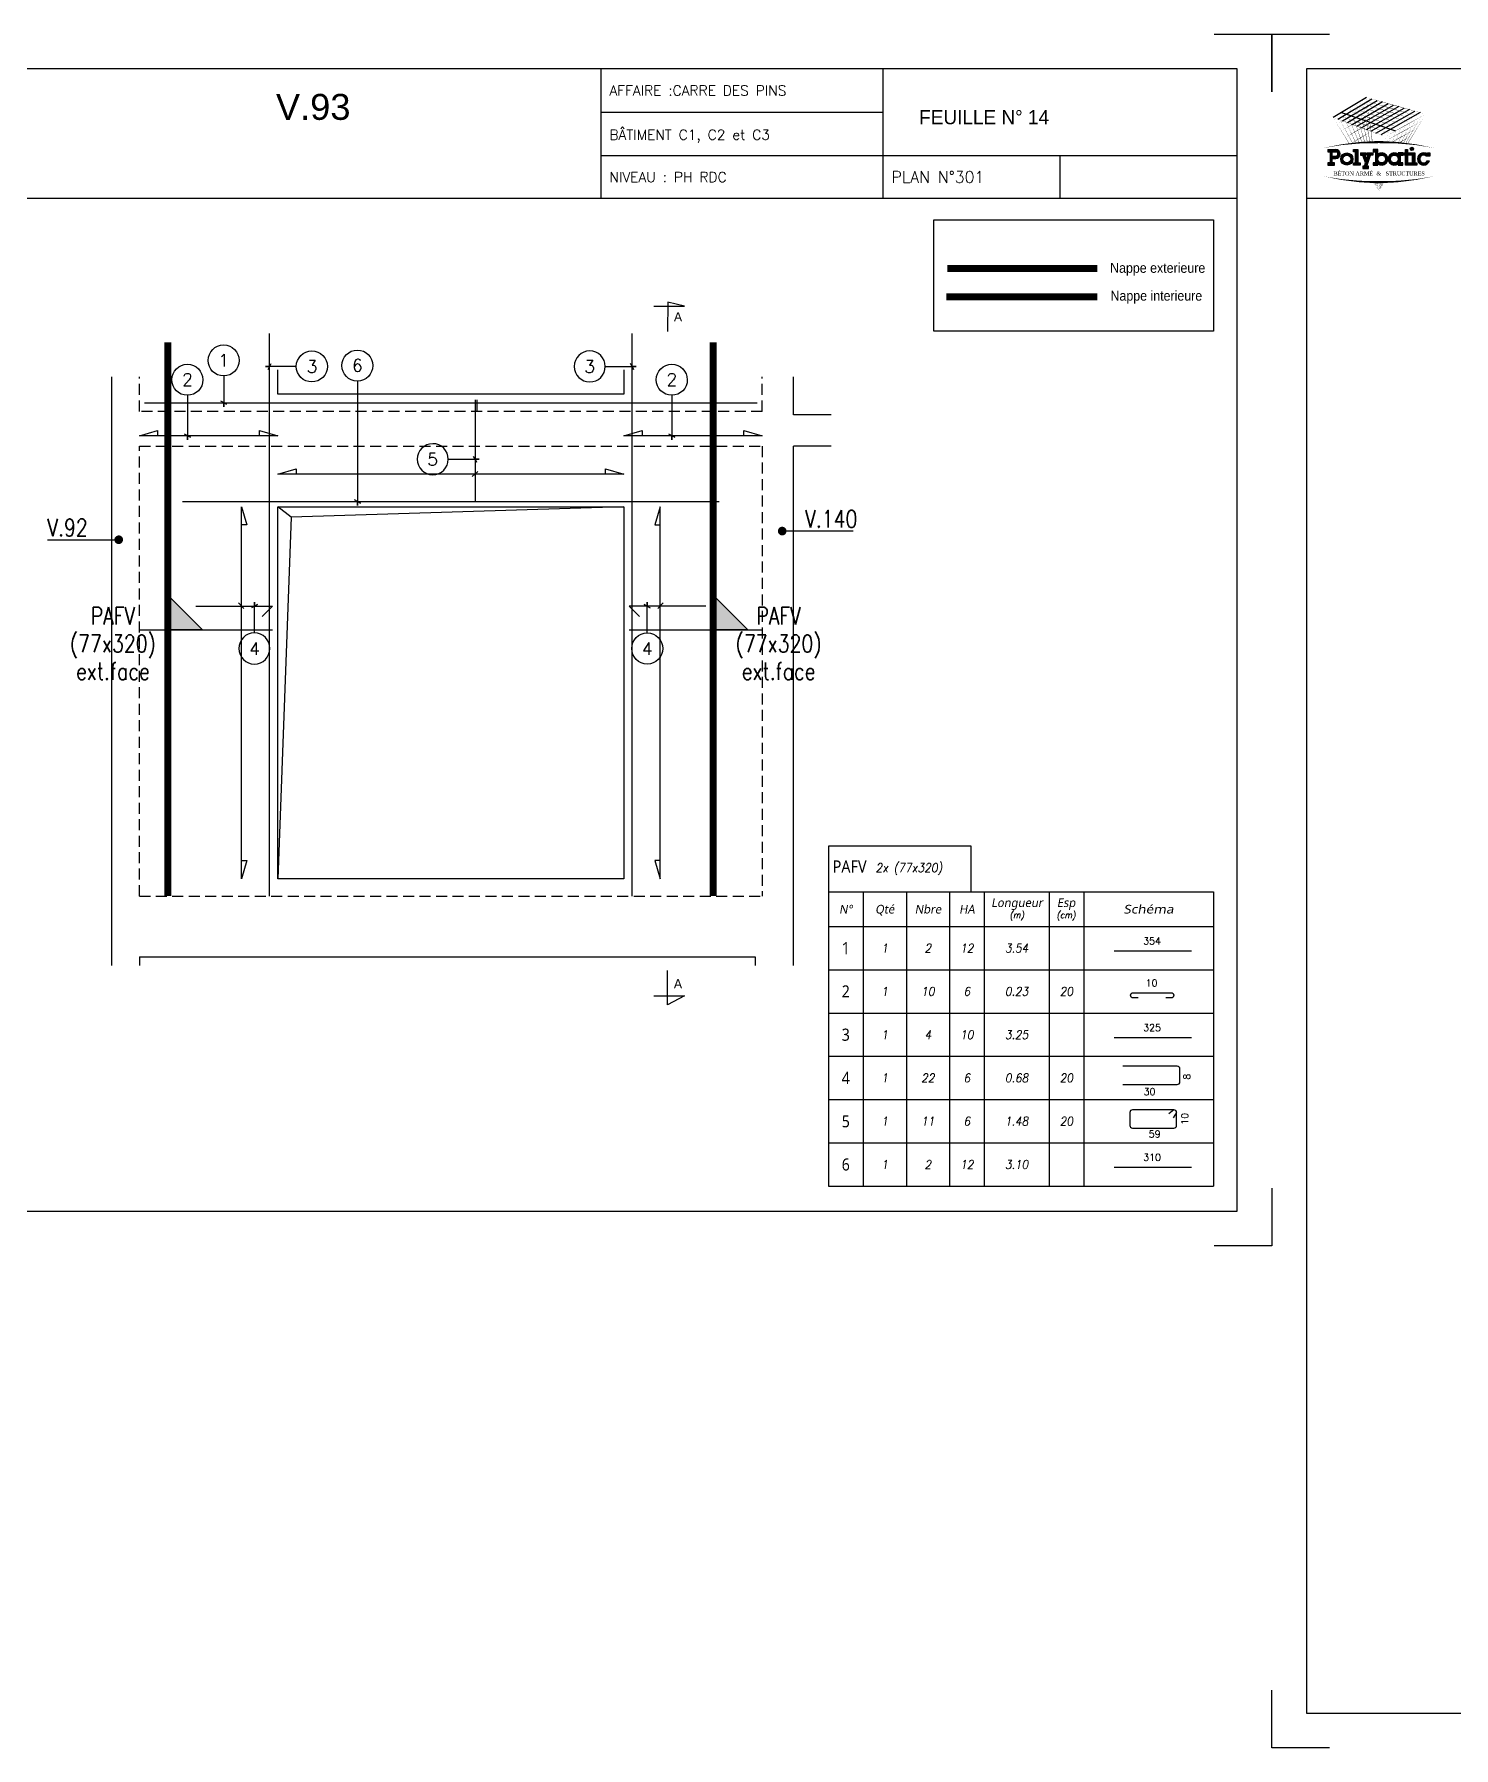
# Model space of a CAD drawing. Header units: metres. Extents: x -5618 to 118954, y -306 to 4637.
# Drawn here: x 6130 to 6951, y 604 to 1594 of the extents above; entities that cross this region are included whole.
import ezdxf
from ezdxf.enums import TextEntityAlignment as Align

# ---------------------------------------------------------------- set-up
doc = ezdxf.new("R2010")
doc.units = ezdxf.units.M
doc.linetypes.add('CACHE', pattern=[9.525, 6.35, -3.175])
for name, color, linetype in [('COTATION', 1, 'Continuous'), ('GO-CARTOUCHE', 7, 'Continuous'), ('GO-FER-HA', 140, 'Continuous'), ('GO-TEXTE', 9, 'Continuous'), ('GO-TEXTE-FER', 3, 'Continuous'), ('STR_TS', 22, 'Continuous'), ('STR_TS_TXT', 7, 'Continuous'), ('STR_VOI-POT', 6, 'Continuous')]:
    doc.layers.add(name, color=color, linetype=linetype)
doc.layers.add('Kofragna_forma', color=7, linetype='Continuous', lineweight=70)
doc.styles.add('ARIAL', font='ARIAL.TTF')
doc.styles.add('Lucida', font='LSANSI.TTF')
doc.styles.add('POLYBATIC', font='TIMES.TTF')
doc.styles.add('schéma', font='simplex.shx')
doc.styles.add('Tableau', font='romans.shx', dxfattribs={"width": 0.9, "oblique": 10})
doc.styles.add('Tableau2', font='trebuc.TTF', dxfattribs={"width": 0.9, "oblique": 10})
doc.styles.add('TEXTE', font='romans.shx')
doc.styles.add('TEXTE TS', font='romans.shx', dxfattribs={"width": 0.7, "oblique": 15})
doc.styles.add('TEXTEBA', font='ARIAL.TTF')

# ---------------------------------------------------------------- blocks, each defined once
blk = doc.blocks.new('Barre libre')
at = {"layer": 'GO-TEXTE-FER'}
for p, q in [((0, 0), (0, -1)), ((0, 0), (8.9, 0)), ((0.8, 0), (0.8, -1)), ((1.8, 0), (1.8, -1)), ((2.8, 0), (2.8, -1)), ((3.6, 0), (3.6, -1)), ((5.1, 0), (5.1, -1)), ((5.9, 0), (5.9, -1)), ((8.9, 0), (8.9, -1)), ((0, -1), (8.9, -1))]:
    blk.add_line(p, q, dxfattribs=at)
at = {"layer": 'GO-TEXTE-FER', "color": 1}
blk.add_line((6.603, -0.563), (8.394, -0.563), dxfattribs=at)
at = {"layer": 'GO-TEXTE-FER', "style": 'Tableau2', "width": 0.9}
blk.add_attdef('NUMERO', text='', height=0.28, dxfattribs=at).set_placement((0.4, -0.5), align=Align.MIDDLE_CENTER)
at = {"layer": 'GO-TEXTE-FER', "color": 1, "style": 'Tableau'}
blk.add_attdef('Longueur', text='', height=0.16, dxfattribs=at).set_placement((7.481, -0.336), align=Align.MIDDLE_CENTER)
at = {"layer": 'GO-TEXTE-FER', "style": 'Tableau', "oblique": 10, "width": 0.9}
for tag, p in [('QUANTITE', (1.3, -0.5)), ('NOMBRE', (2.3, -0.5)), ('NUANCE', (3.2, -0.5)), ('LONGUEUR', (4.35, -0.5)), ('ESPACEMENTS', (5.5, -0.5))]:
    blk.add_attdef(tag, text='', height=0.2, dxfattribs=at).set_placement(p, align=Align.MIDDLE_CENTER)
blk = doc.blocks.new('ime')
at = {"layer": 'COTATION', "const_width": 2.5}
blk.add_lwpolyline([(1.25, 0, -1), (-1.25, 0, -1)], format="xyb", close=True, dxfattribs=at)
at = {"layer": 'COTATION'}
blk.add_lwpolyline([(41.09, 0), (0, 0)], dxfattribs=at)
at = {"layer": 'COTATION', "color": 7, "style": 'TEXTE TS', "width": 0.8}
blk.add_attdef('NAME', (9.08, 2), '', height=10, dxfattribs=at)
blk = doc.blocks.new('U')
at = {"layer": 'GO-TEXTE-FER'}
for p, q in [((0, 0), (0, -1)), ((0, 0), (8.9, 0)), ((0.8, 0), (0.8, -1)), ((1.8, 0), (1.8, -1)), ((2.8, 0), (2.8, -1)), ((3.6, 0), (3.6, -1)), ((5.1, 0), (5.1, -1)), ((5.9, 0), (5.9, -1)), ((8.9, 0), (8.9, -1)), ((0, -1), (8.9, -1))]:
    blk.add_line(p, q, dxfattribs=at)
at = {"layer": 'GO-TEXTE-FER', "color": 1}
blk.add_lwpolyline([(6.803, -0.65), (8.063, -0.65, 0.414214), (8.123, -0.59), (8.123, -0.29, 0.414214), (8.063, -0.23), (6.803, -0.23)], format="xyb", dxfattribs=at)
at = {"layer": 'GO-TEXTE-FER', "style": 'Tableau2', "width": 0.9}
blk.add_attdef('NUMERO', text='', height=0.28, dxfattribs=at).set_placement((0.4, -0.5), align=Align.MIDDLE_CENTER)
at = {"layer": 'GO-TEXTE-FER', "color": 1, "style": 'Tableau'}
blk.add_attdef('Largeur', text='', height=0.16, rotation=90, dxfattribs=at).set_placement((8.284, -0.472), align=Align.MIDDLE_CENTER)
at = {"layer": 'GO-TEXTE-FER', "style": 'Tableau', "oblique": 10, "width": 0.9}
for tag, p in [('QUANTITE', (1.3, -0.5)), ('NOMBRE', (2.3, -0.5)), ('NUANCE', (3.2, -0.5)), ('LONGUEUR', (4.35, -0.5)), ('ESPACEMENTS', (5.5, -0.5))]:
    blk.add_attdef(tag, text='', height=0.2, dxfattribs=at).set_placement(p, align=Align.MIDDLE_CENTER)
at = {"layer": 'GO-TEXTE-FER', "color": 1, "style": 'Tableau'}
blk.add_attdef('Longueur', text='', height=0.16, dxfattribs=at).set_placement((7.422, -0.819), align=Align.MIDDLE_CENTER)
blk = doc.blocks.new('Désignation')
at = {"layer": 'GO-TEXTE-FER'}
for p, q in [((0, 0.8), (8.9, 0.8)), ((0, 0.8), (0, 0)), ((0.8, 0.8), (0.8, 0)), ((1.8, 0.8), (1.8, 0)), ((2.8, 0.8), (2.8, 0)), ((3.6, 0.8), (3.6, 0)), ((5.1, 0.8), (5.1, 0)), ((5.9, 0.8), (5.9, 0)), ((8.9, 0.8), (8.9, 0)), ((0, 0), (8.9, 0))]:
    blk.add_line(p, q, dxfattribs=at)
at = {"layer": 'GO-TEXTE-FER', "style": 'Tableau2', "oblique": 10}
for s, p in [('N°', (0.4, 0.4)), ('Qté', (1.3, 0.4)), ('Nbre', (2.3, 0.4)), ('HA', (3.2, 0.4)), ('Longueur', (4.356, 0.55)), ('Esp', (5.494, 0.55))]:
    blk.add_text(s, height=0.2, dxfattribs=at).set_placement(p, align=Align.MIDDLE_CENTER)
at = {"layer": 'GO-TEXTE-FER', "style": 'Tableau2', "oblique": 10, "width": 1.2}
blk.add_text('Schéma', height=0.2, dxfattribs=at).set_placement((7.4, 0.4), align=Align.MIDDLE_CENTER)
at = {"layer": 'GO-TEXTE-FER', "color": 7, "style": 'Tableau', "oblique": 10, "width": 0.9}
for s, p in [('(m)', (4.356, 0.265)), ('(cm)', (5.494, 0.265))]:
    blk.add_text(s, height=0.15, dxfattribs=at).set_placement(p, align=Align.MIDDLE_CENTER)
blk = doc.blocks.new('Cadre')
at = {"layer": 'GO-TEXTE-FER'}
for p, q in [((0, 0), (0, -1)), ((0, 0), (8.9, 0)), ((0.8, 0), (0.8, -1)), ((1.8, 0), (1.8, -1)), ((2.8, 0), (2.8, -1)), ((3.6, 0), (3.6, -1)), ((5.1, 0), (5.1, -1)), ((5.9, 0), (5.9, -1)), ((8.9, 0), (8.9, -1)), ((0, -1), (8.9, -1))]:
    blk.add_line(p, q, dxfattribs=at)
at = {"layer": 'GO-TEXTE-FER', "color": 1}
for p, q in [((7.987, -0.237), (7.868, -0.328)), ((8.047, -0.297), (7.965, -0.422))]:
    blk.add_line(p, q, dxfattribs=at)
blk.add_lwpolyline([(6.967, -0.297), (6.967, -0.597, 0.414214), (7.027, -0.657), (7.987, -0.657, 0.414214), (8.047, -0.597), (8.047, -0.297, 0.414214), (7.987, -0.237), (7.027, -0.237, 0.414214)], format="xyb", close=True, dxfattribs=at)
at = {"layer": 'GO-TEXTE-FER', "style": 'Tableau2', "width": 0.9}
blk.add_attdef('NUMERO', text='', height=0.28, dxfattribs=at).set_placement((0.4, -0.5), align=Align.MIDDLE_CENTER)
at = {"layer": 'GO-TEXTE-FER', "color": 1, "style": 'Tableau'}
blk.add_attdef('Largeur', text='', height=0.16, rotation=90, dxfattribs=at).set_placement((8.237, -0.445), align=Align.MIDDLE_CENTER)
at = {"layer": 'GO-TEXTE-FER', "style": 'Tableau', "oblique": 10, "width": 0.9}
for tag, p in [('QUANTITE', (1.3, -0.5)), ('NOMBRE', (2.3, -0.5)), ('NUANCE', (3.2, -0.5)), ('LONGUEUR', (4.35, -0.5)), ('ESPACEMENTS', (5.5, -0.5))]:
    blk.add_attdef(tag, text='', height=0.2, dxfattribs=at).set_placement(p, align=Align.MIDDLE_CENTER)
at = {"layer": 'GO-TEXTE-FER', "color": 1, "style": 'Tableau'}
blk.add_attdef('Longueur', text='', height=0.16, dxfattribs=at).set_placement((7.542, -0.794), align=Align.MIDDLE_CENTER)
blk = doc.blocks.new('mrega')
at = {"layer": 'STR_TS_TXT', "style": 'TEXTE TS', "width": 0.8}
for tag, p in [('ST10', (14.48, 0)), ('DIM', (14.48, -16)), ('NOTE', (14.48, -32))]:
    blk.add_attdef(tag, text='', height=10, dxfattribs=at).set_placement(p, align=Align.CENTER)
blk = doc.blocks.new('A$C6F247267')
blk.add_hatch(color=256).paths.add_polyline_path([(0, -0.2), (-0.2, 0), (0, 0)])
blk.add_lwpolyline([(-0.2, 0), (0, 0), (0, -0.2), (-0.2, 0)])
blk = doc.blocks.new('Epingle')
at = {"layer": 'GO-TEXTE-FER'}
for p, q in [((0, 0), (0, -1)), ((0, 0), (8.9, 0)), ((0.8, 0), (0.8, -1)), ((1.8, 0), (1.8, -1)), ((2.8, 0), (2.8, -1)), ((3.6, 0), (3.6, -1)), ((5.1, 0), (5.1, -1)), ((5.9, 0), (5.9, -1)), ((8.9, 0), (8.9, -1)), ((0, -1), (8.9, -1))]:
    blk.add_line(p, q, dxfattribs=at)
at = {"layer": 'GO-TEXTE-FER', "color": 1}
blk.add_lwpolyline([(7.162, -0.65), (7.042, -0.65, -1), (7.042, -0.53), (7.922, -0.53, -1), (7.922, -0.65), (7.802, -0.65)], format="xyb", dxfattribs=at)
at = {"layer": 'GO-TEXTE-FER', "style": 'Tableau2', "width": 0.9}
blk.add_attdef('NUMERO', text='', height=0.28, dxfattribs=at).set_placement((0.4, -0.5), align=Align.MIDDLE_CENTER)
at = {"layer": 'GO-TEXTE-FER', "color": 1, "style": 'Tableau'}
blk.add_attdef('Longueur', text='', height=0.16, dxfattribs=at).set_placement((7.469, -0.303), align=Align.MIDDLE_CENTER)
at = {"layer": 'GO-TEXTE-FER', "style": 'Tableau', "oblique": 10, "width": 0.9}
for tag, p in [('QUANTITE', (1.3, -0.5)), ('NOMBRE', (2.3, -0.5)), ('NUANCE', (3.2, -0.5)), ('LONGUEUR', (4.35, -0.5)), ('ESPACEMENTS', (5.5, -0.5))]:
    blk.add_attdef(tag, text='', height=0.2, dxfattribs=at).set_placement(p, align=Align.MIDDLE_CENTER)
blk = doc.blocks.new('A$C492E529B')
for color, points in [(140, [(1.413, 0.725, 1), (1.563, 0.725, 1)]), (256, [(-0.938, 0.7), (-1.138, 0.7), (-1.138, 0.6), (-1.038, 0.6), (-1.038, 0.1), (-1.138, 0.1), (-1.138, 0), (-0.838, 0), (-0.838, 0.1), (-0.938, 0.1)]), (256, [(-0.367, 0.45), (-0.268, 0.45), (-0.268, 0.55), (-0.523, 0.55), (-0.523, 0.45), (-0.473, 0.45), (-0.543, 0.253), (-0.612, 0.45), (-0.562, 0.45), (-0.562, 0.55), (-0.818, 0.55), (-0.818, 0.45), (-0.718, 0.45), (-0.595, 0.101), (-0.648, -0.05), (-0.718, -0.05), (-0.718, -0.15), (-0.468, -0.15), (-0.468, -0.05), (-0.543, -0.05)]), (256, [(1.393, 0.55), (1.292, 0.55), (1.292, 0.7), (1.193, 0.7), (1.193, 0.55), (1.093, 0.55), (1.093, 0.45), (1.193, 0.45), (1.193, 0), (1.393, 0), (1.393, 0.1), (1.292, 0.1), (1.292, 0.45), (1.393, 0.45)]), (256, [(1.613, 0.55), (1.413, 0.55), (1.413, 0.45), (1.513, 0.45), (1.513, 0.1), (1.413, 0.1), (1.413, 0), (1.712, 0), (1.712, 0.1), (1.613, 0.1)]), (256, [(2.13, 0.4), (2.283, 0.4), (2.283, 0.55), (2.183, 0.55), (2.183, 0.487, 3.359496), (2.272, 0.2), (2.166, 0.2, -3.125802)])]:
    blk.add_hatch(color=color).paths.add_polyline_path(points)
h = blk.add_hatch(color=256)
h.paths.add_polyline_path([(-1.983, 0.1), (-2.083, 0.1), (-2.083, 0.3), (-1.933, 0.3, 1), (-1.933, 0.7), (-2.283, 0.7), (-2.283, 0.6), (-2.183, 0.6), (-2.183, 0.1), (-2.283, 0.1), (-2.283, 0), (-1.983, 0)])
h.paths.add_polyline_path([(-2.083, 0.4), (-2.083, 0.6), (-1.933, 0.6, -1), (-1.933, 0.4)], flags=16)
h = blk.add_hatch(color=256)
h.paths.add_polyline_path([(-1.158, 0.275, 1), (-1.708, 0.275, 1)])
h.paths.add_polyline_path([(-1.608, 0.275, -1), (-1.258, 0.275, -1)], flags=16)
h = blk.add_hatch(color=256)
h.paths.add_polyline_path([(-0.047, 0.487), (-0.047, 0.7), (-0.248, 0.7), (-0.248, 0.6), (-0.147, 0.6), (-0.147, 0.1), (-0.248, 0.1), (-0.248, 0), (-0.047, 0), (-0.047, 0.063, 2.12132)])
h.paths.add_polyline_path([(-0.047, 0.275, -1), (0.303, 0.275, -1)], flags=16)
h = blk.add_hatch(color=256)
h.paths.add_polyline_path([(1.073, 0.1), (0.973, 0.1), (0.973, 0.45), (1.073, 0.45), (1.073, 0.55), (0.873, 0.55), (0.873, 0.487, 2.12132), (0.873, 0.063), (0.873, 0), (1.073, 0)])
h.paths.add_polyline_path([(0.523, 0.275, -1), (0.873, 0.275, -1)], flags=16)
for p, q in [((-0.595, 0.101), (-0.718, 0.45)), ((-0.648, -0.05), (-0.595, 0.101)), ((-0.543, 0.253), (-0.612, 0.45)), ((-0.543, -0.05), (-0.367, 0.45)), ((-0.543, 0.253), (-0.473, 0.45)), ((0.873, 0.55), (0.873, 0.487)), ((1.073, 0.55), (0.873, 0.55)), ((0.873, 0.063), (0.873, 0)), ((0.973, 0.1), (0.973, 0.45)), ((0.973, 0.45), (1.073, 0.45)), ((1.073, 0.1), (0.973, 0.1)), ((1.073, 0.45), (1.073, 0.55)), ((1.073, 0), (1.073, 0.1)), ((2.166, 0.2), (2.272, 0.2)), ((0.873, 0), (1.073, 0))]:
    blk.add_line(p, q)
for points in [[(-2.283, 0.7), (-1.933, 0.7)], [(-2.283, 0.7), (-2.283, 0.6), (-2.183, 0.6), (-2.183, 0.1), (-2.283, 0.1), (-2.283, 0), (-1.983, 0), (-1.983, 0.1), (-2.083, 0.1), (-2.083, 0.3), (-1.933, 0.3)], [(-2.083, 0.4), (-2.083, 0.6), (-1.933, 0.6)], [(-2.083, 0.4), (-1.933, 0.4)], [(-1.138, 0.7), (-0.938, 0.7), (-0.938, 0.1), (-0.838, 0.1), (-0.838, 0), (-1.138, 0), (-1.138, 0.1), (-1.038, 0.1), (-1.038, 0.6), (-1.138, 0.6), (-1.138, 0.7)], [(-0.818, 0.55), (-0.562, 0.55)], [(-0.818, 0.55), (-0.818, 0.45), (-0.718, 0.45)], [(-0.612, 0.45), (-0.562, 0.45), (-0.562, 0.55)], [(-0.523, 0.55), (-0.268, 0.55), (-0.268, 0.45), (-0.367, 0.45)], [(-0.473, 0.45), (-0.523, 0.45), (-0.523, 0.55)], [(-0.248, 0.7), (-0.248, 0.6), (-0.147, 0.6), (-0.147, 0.1), (-0.248, 0.1), (-0.248, 0), (-0.047, 0), (-0.047, 0.063)], [(-0.047, 0.487), (-0.047, 0.7), (-0.248, 0.7)], [(1.093, 0.55), (1.193, 0.55), (1.193, 0.7), (1.292, 0.7), (1.292, 0.55), (1.393, 0.55), (1.393, 0.45), (1.292, 0.45), (1.292, 0.1), (1.393, 0.1), (1.393, 0), (1.193, 0), (1.193, 0.45), (1.093, 0.45)], [(1.093, 0.45), (1.093, 0.55)], [(1.413, 0.45), (1.413, 0.55), (1.613, 0.55), (1.613, 0.1), (1.712, 0.1), (1.712, 0), (1.413, 0), (1.413, 0.1), (1.513, 0.1), (1.513, 0.45), (1.413, 0.45)], [(2.183, 0.487), (2.183, 0.55), (2.283, 0.55), (2.283, 0.4), (2.13, 0.4)], [(-0.648, -0.05), (-0.718, -0.05), (-0.718, -0.15), (-0.468, -0.15), (-0.468, -0.05), (-0.543, -0.05)]]:
    blk.add_lwpolyline(points)
at = {"color": 140}
blk.add_circle((1.488, 0.725), 0.075, dxfattribs=at)
for centre, radius in [((-1.433, 0.275), 0.275), ((-1.433, 0.275), 0.175), ((0.128, 0.275), 0.175), ((0.698, 0.275), 0.175)]:
    blk.add_circle(centre, radius)
for centre, radius, start, end in [((-1.933, 0.5), 0.2, 270, 90), ((-1.933, 0.5), 0.1, 270, 90), ((0.128, 0.275), 0.275, 230.4788, 129.5212), ((0.698, 0.275), 0.275, 50.4788, 309.5212), ((2.008, 0.275), 0.275, 50.4788, 344.17338), ((2.008, 0.275), 0.175, 45.58469, 334.62307)]:
    blk.add_arc(centre, radius, start, end)
blk = doc.blocks.new('POLYBATIC')
at = {"color": 140}
for p, q in [((-0.43, 3.281), (-1.602, 2.578)), ((-1.435, 2.518), (-0.241, 3.228)), ((-1.268, 2.457), (-0.053, 3.175)), ((0.135, 3.121), (-1.101, 2.397)), ((-0.934, 2.337), (0.323, 3.068)), ((-0.767, 2.276), (0.511, 3.015)), ((-1.309, 2.754), (0.586, 2.109)), ((0.7, 2.962), (-0.6, 2.216)), ((-0.433, 2.156), (0.888, 2.908)), ((1.076, 2.855), (-0.266, 2.095)), ((-0.099, 2.035), (1.264, 2.802)), ((1.452, 2.749), (0.067, 1.974))]:
    blk.add_line(p, q, dxfattribs=at)
for points in [[(-1.016, 2.93, 0.0156, 0, 0), (-0.43, 3.281, 0, 0, 0)], [(0.122, 2.71, 0.0156, 0, 0), (-0.869, 3.018, 0, 0, 0)], [(-0.491, 1.706, 0.0136, 0, 0), (-0.869, 3.018, 0, 0, 0)], [(-0.838, 2.873, 0.0156, 0, 0), (-0.241, 3.228, 0, 0, 0)], [(0.283, 2.803, 0.0156, 0, 0), (-0.723, 3.105, 0, 0, 0)], [(-0.398, 1.71, 0.014, 0, 0), (-0.723, 3.105, 0, 0, 0)], [(-0.661, 2.816, 0.0156, 0, 0), (-0.053, 3.175, 0, 0, 0)], [(0.444, 2.896, 0.0156, 0, 0), (-0.576, 3.193, 0, 0, 0)], [(-0.309, 1.714, 0.0145, 0, 0), (-0.576, 3.193, 0, 0, 0)], [(-0.483, 2.759, 0.0156, 0, 0), (0.135, 3.121, 0, 0, 0)], [(0.605, 2.988, 0.0156, 0, 0), (-0.43, 3.281, 0, 0, 0)], [(-0.225, 1.716, 0.0149, 0, 0), (-0.43, 3.281, 0, 0, 0)], [(-0.305, 2.702, 0.0156, 0, 0), (0.323, 3.068, 0, 0, 0)], [(-0.128, 2.646, 0.0156, 0, 0), (0.511, 3.015, 0, 0, 0)], [(-1.602, 2.578, 0, 0.0156, 0), (-1.016, 2.93, 0, 0, 0)], [(-0.684, 2.246, 0.0156, 0, 0), (-1.602, 2.578, 0, 0, 0)], [(-1.031, 1.66, 0.0111, 0, 0), (-1.602, 2.578, 0, 0, 0)], [(-1.456, 2.344, 0, 0.0156, 0), (-0.923, 2.663, 0, 0, 0)], [(-0.522, 2.339, 0.0156, 0, 0), (-1.455, 2.666, 0, 0, 0)], [(-0.913, 1.673, 0.0116, 0, 0), (-1.455, 2.666, 0, 0, 0)], [(-1.435, 2.518, 0, 0.0156, 0), (-0.838, 2.873, 0, 0, 0)], [(-1.31, 2.109, 0, 0.0156, 0), (-0.831, 2.397, 0, 0, 0)], [(-0.361, 2.432, 0.0156, 0, 0), (-1.309, 2.754, 0, 0, 0)], [(-0.8, 1.684, 0.0121, 0, 0), (-1.309, 2.754, 0, 0, 0)], [(-1.268, 2.457, 0, 0.0156, 0), (-0.661, 2.816, 0, 0, 0)], [(-0.2, 2.524, 0.0156, 0, 0), (-1.162, 2.842, 0, 0, 0)], [(-0.692, 1.693, 0.0126, 0, 0), (-1.162, 2.842, 0, 0, 0)], [(-1.101, 2.397, 0, 0.0156, 0), (-0.483, 2.759, 0, 0, 0)], [(-0.039, 2.617, 0.0156, 0, 0), (-1.016, 2.93, 0, 0, 0)], [(-0.589, 1.7, 0.0131, 0, 0), (-1.016, 2.93, 0, 0, 0)], [(-0.934, 2.337, 0, 0.0156, 0), (-0.305, 2.702, 0, 0, 0)], [(-0.391, 2.983, 0, 0.0156, 0), (-0.923, 2.663, 0, 0, 0)], [(-0.352, 2.685, 0, 0.0156, 0), (-0.831, 2.397, 0, 0, 0)], [(-0.767, 2.276, 0, 0.0156, 0), (-0.128, 2.646, 0, 0, 0)], [(-0.6, 2.216, 0, 0.0156, 0), (0.05, 2.589, 0, 0, 0)], [(-0.433, 2.156, 0, 0.0156, 0), (0.227, 2.532, 0, 0, 0)], [(0.586, 2.109, 0, 0.0156, 0), (-0.361, 2.432, 0, 0, 0)], [(-0.266, 2.095, 0, 0.0156, 0), (0.405, 2.475, 0, 0, 0)], [(0.762, 2.207, 0, 0.0156, 0), (-0.2, 2.524, 0, 0, 0)], [(-0.099, 2.035, 0, 0.0156, 0), (0.582, 2.418, 0, 0, 0)], [(0.937, 2.305, 0, 0.0156, 0), (-0.039, 2.617, 0, 0, 0)], [(0.05, 2.589, 0.0156, 0, 0), (0.7, 2.962, 0, 0, 0)], [(1.113, 2.402, 0, 0.0156, 0), (0.122, 2.71, 0, 0, 0)], [(0.227, 2.532, 0.0156, 0, 0), (0.888, 2.908, 0, 0, 0)], [(1.289, 2.5, 0, 0.0156, 0), (0.283, 2.803, 0, 0, 0)], [(0.405, 2.475, 0.0156, 0, 0), (1.076, 2.855, 0, 0, 0)], [(1.465, 2.598, 0, 0.0156, 0), (0.444, 2.896, 0, 0, 0)], [(0.582, 2.418, 0.0156, 0, 0), (1.264, 2.802, 0, 0, 0)], [(1.641, 2.695, 0, 0.0156, 0), (0.605, 2.988, 0, 0, 0)], [(0.76, 2.362, 0.0156, 0, 0), (1.452, 2.749, 0, 0, 0)], [(0.781, 1.685, 0.00933, 0, 0), (1.113, 2.402, 0, 0, 0)], [(0.852, 2.095, 0.0156, 0, 0), (1.491, 2.45, 0, 0, 0)], [(0.865, 1.678, 0.0103, 0, 0), (1.289, 2.5, 0, 0, 0)], [(0.937, 2.305, 0.0156, 0, 0), (1.641, 2.695, 0, 0, 0)], [(0.942, 1.67, 0.0112, 0, 0), (1.465, 2.598, 0, 0, 0)], [(1.012, 1.663, 0.012, 0, 0), (1.641, 2.695, 0, 0, 0)], [(-1.165, 1.875, 0, 0.0156, 0), (-0.739, 2.131, 0, 0, 0)], [(-1.019, 1.641, 0, 0.0156, 0), (-0.646, 1.864, 0, 0, 0)], [(-0.312, 2.386, 0, 0.0156, 0), (-0.739, 2.131, 0, 0, 0)], [(0.234, 1.914, 0, 0.0156, 0), (-0.684, 2.246, 0, 0, 0)], [(-0.273, 2.088, 0, 0.0156, 0), (-0.646, 1.864, 0, 0, 0)], [(0.41, 2.012, 0, 0.0156, 0), (-0.522, 2.339, 0, 0, 0)], [(0.067, 1.974, 0, 0.0156, 0), (0.76, 2.362, 0, 0, 0)], [(0.213, 1.74, 0, 0.0156, 0), (0.852, 2.095, 0, 0, 0)], [(0.21, 1.716, 0.00323, 0, 0), (0.234, 1.914, 0, 0, 0)], [(0.234, 1.914, 0, 0.0156, 0), (0.937, 2.305, 0, 0, 0)], [(0.349, 1.712, 0.00465, 0, 0), (0.41, 2.012, 0, 0, 0)], [(0.447, 1.708, 0.00693, 0.0156, 0), (0.767, 1.886, 0, 0, 0)], [(0.474, 1.706, 0.00597, 0, 0), (0.586, 2.109, 0, 0, 0)], [(0.587, 1.7, 0.00718, 0, 0), (0.762, 2.207, 0, 0, 0)], [(0.68, 1.675, 0.0156, 0, 0), (1.193, 1.96, 0, 0, 0)], [(0.689, 1.693, 0.0083, 0, 0), (0.937, 2.305, 0, 0, 0)], [(0.765, 1.884, 0.0156, 0, 0), (1.342, 2.205, 0, 0, 0)], [(-1.953, 1.508, 0, 0.0781, -0.053843), (0, 1.719, 0, 0, 0)], [(-0.234, 1.79, 0, 0.00638, 0), (-0.365, 1.711, 0, 0.00638, 0)], [(1.953, 1.508, 0, 0.0781, 0.053843), (0, 1.719, 0, 0, 0)], [(0.96, 1.668, 0.00293, 0, 0), (1.044, 1.715, 0, 0, 0)], [(-1.953, 0.523, 0, 0.0781, 0.053843), (0, 0.312, 0, 0, 0)], [(0, 0, 0, 0.00381, 0), (-0.195, 0.315, 0, 0.00381, 0)], [(0, 0, 0, 0.00368, 0), (-0.171, 0.314, 0, 0.00368, 0)], [(0, 0, 0, 0.00356, 0), (-0.149, 0.314, 0, 0.00356, 0)], [(0, 0, 0, 0.00345, 0), (-0.128, 0.313, 0, 0.00345, 0)], [(0, 0, 0, 0.00334, 0), (-0.109, 0.313, 0, 0.00334, 0)], [(0, 0, 0, 0.00324, 0), (-0.09, 0.313, 0, 0.00324, 0)], [(0, 0, 0, 0.00315, 0), (-0.073, 0.313, 0, 0.00315, 0)], [(0, 0, 0, 0.00306, 0), (-0.056, 0.313, 0, 0.00306, 0)], [(0, 0, 0, 0.00306, 0), (-0.056, 0.313, 0, 0.00306, 0)], [(0, 0, 0, 0.00298, 0), (-0.041, 0.313, 0, 0.00298, 0)], [(1.953, 0.523, 0, 0.0781, -0.053843), (0, 0.312, 0, 0, 0)], [(0, 0, 0, 0.0051, 0), (0.038, 0.313, 0, 0.0051, 0)], [(0, 0, 0, 0.00425, 0), (0.127, 0.313, 0, 0.00425, 0)], [(0, 0, 0, 0.00408, 0), (0.145, 0.314, 0, 0.00408, 0)], [(0, 0, 0, 0.00392, 0), (0.162, 0.314, 0, 0.00392, 0)], [(0, 0, 0, 0.00378, 0), (0.177, 0.314, 0, 0.00378, 0)], [(0, 0, 0, 0.00365, 0), (0.191, 0.315, 0, 0.00365, 0)], [(0, 0, 0, 0.00486, 0), (0.064, 0.313, 0, 0.00486, 0)], [(0, 0, 0, 0.00464, 0), (0.087, 0.313, 0, 0.00464, 0)], [(0, 0, 0, 0.00443, 0), (0.108, 0.313, 0, 0.00443, 0)]]:
    blk.add_lwpolyline(points, format="xyseb", dxfattribs=at)
at = {"color": 5, "xscale": 0.78125, "yscale": 0.78125, "zscale": 0.78125}
blk.add_blockref('A$C492E529B', (0, 0.91), dxfattribs=at)
at = {"lineweight": 60, "style": 'POLYBATIC'}
for s, p in [('BÉTON ARMÉ', (-1.587, 0.547)), ('STRUCTURES', (0.24, 0.547))]:
    blk.add_text(s, height=0.1406, dxfattribs=at).set_placement(p)
at = {"color": 140, "style": 'POLYBATIC'}
blk.add_text('&', height=0.141, dxfattribs=at).set_placement((0, 0.547), align=Align.CENTER)

msp = doc.modelspace()

# ---------------------------------------------------------------- linework, layer by layer
for p, q in [((6457.8, 1573.71), (6457.8, 1498.77)), ((6620.77, 1573.74), (6620.77, 1498.77)), ((6457.8, 1548.71), (6620.77, 1548.71)), ((6457.8, 1523.72), (6620.77, 1523.72)), ((6620.77, 1523.74), (6825.63, 1523.74)), ((6723.11, 1523.74), (6723.11, 1498.77))]:
    msp.add_line(p, q)
for points in [[(6812.3, 1593.71), (6845.63, 1593.71), (6845.63, 1560.38)], [(6845.63, 1560.38), (6845.63, 1593.71), (6878.96, 1593.71)], [(6825.63, 1498.77), (5875.72, 1498.77)], [(8225.49, 1498.77), (6865.62, 1498.77)], [(6845.63, 927.11), (6845.63, 893.78), (6812.3, 893.78)], [(6878.96, 603.81), (6845.63, 603.81), (6845.63, 637.14)]]:
    msp.add_lwpolyline(points)
for points in [[(5875.72, 1573.71), (5875.72, 913.78), (6825.63, 913.78), (6825.63, 1573.71)], [(6865.62, 1573.71), (6865.62, 623.81), (8225.49, 623.81), (8225.49, 1573.71)]]:
    msp.add_lwpolyline(points, close=True)
at = {"layer": 'COTATION'}
for p, q in [((6383.43, 1338.17, 93.84), (6386.78, 1341.12, 93.84)), ((6251.43, 1261.87, 187.69), (6248.48, 1265.22, 187.69)), ((6490.79, 1261.87, 187.69), (6493.74, 1265.22, 187.69))]:
    msp.add_line(p, q, dxfattribs=at)
for points, elevation in [([(6260.55, 1361.81), (6260.55, 1364.81), (6271.11, 1361.81), (6191.11, 1361.81), (6201.67, 1364.81), (6201.67, 1361.81)], 187.69), ([(6540.51, 1361.81), (6540.51, 1364.81), (6551.06, 1361.81), (6471.06, 1361.81), (6481.62, 1364.81), (6481.62, 1361.81)], 187.69), ([(6460.55, 1339.64), (6460.55, 1342.64), (6471.11, 1339.64), (6271.11, 1339.64), (6281.67, 1342.64), (6281.67, 1339.64)], 93.84), ([(6250.18, 1116.35), (6253.18, 1116.35), (6250.18, 1105.79), (6250.18, 1320.79), (6253.18, 1310.23), (6250.18, 1310.23)], 93.84), ([(6492.05, 1116.35), (6489.05, 1116.35), (6492.05, 1105.79), (6492.05, 1320.79), (6489.05, 1310.23), (6492.05, 1310.23)], 93.84)]:
    msp.add_lwpolyline(points, dxfattribs=dict(at, elevation=elevation))
at = {"layer": 'GO-FER-HA'}
for points, elevation in [([(6239.8, 1396.29, -512.322006), (6239.87, 1396.29), (6239.87, 1378.42), (6239.87, 1380.82), (6241.57, 1379.93), (6238.17, 1381.72)], 187.69), ([(6281.83, 1401.84, -512.322006), (6281.83, 1401.77), (6263.97, 1401.77), (6266.37, 1401.77), (6265.47, 1400.07), (6267.26, 1403.47)], 187.69), ([(6317.06, 1393.34, -512.322006), (6317.13, 1393.34), (6317.13, 1321.39), (6317.13, 1323.79), (6318.83, 1322.89), (6315.44, 1324.68)], 93.84), ([(6460.39, 1401.84, 512.322006), (6460.39, 1401.77), (6478.26, 1401.77), (6475.86, 1401.77), (6476.75, 1400.07), (6474.96, 1403.47)], 187.69), ([(6218.83, 1385.15, -512.322006), (6218.9, 1385.15), (6218.9, 1359.41), (6218.9, 1361.81), (6220.6, 1360.91), (6217.2, 1362.71)], 187.69), ([(6498.78, 1385.15, -512.322006), (6498.85, 1385.15), (6498.85, 1359.41), (6498.85, 1361.81), (6500.55, 1360.91), (6497.16, 1362.71)], 187.69), ([(6369.64, 1348.25, 512.322006), (6369.64, 1348.18), (6387.51, 1348.18), (6385.11, 1348.18), (6386, 1346.48), (6384.21, 1349.87)], 93.84), ([(6257.55, 1247.83, 512.322006), (6257.62, 1247.83), (6257.62, 1265.69), (6257.62, 1263.29), (6259.32, 1264.19), (6255.93, 1262.4)], 187.69), ([(6484.67, 1247.83, -512.322006), (6484.6, 1247.83), (6484.6, 1265.69), (6484.6, 1263.29), (6482.9, 1264.19), (6486.3, 1262.4)], 187.69)]:
    msp.add_lwpolyline(points, format="xyb", dxfattribs=dict(at, elevation=elevation))
at = {"layer": 'GO-TEXTE', "elevation": 187.69, "flags": 128}
for points in [[(6488.46, 1436.61), (6506.11, 1436.6), (6496.43, 1438.89), (6496.42, 1421.97)], [(6488.43, 1038.28), (6506.08, 1038.28), (6496.4, 1033), (6496.4, 1052.92)]]:
    msp.add_lwpolyline(points, dxfattribs=at)
at = {"layer": 'GO-TEXTE-FER'}
msp.add_lwpolyline([(6589.36, 1098.25), (6671.86, 1098.25), (6671.86, 1124.68), (6589.36, 1124.68)], close=True, dxfattribs=at)
at = {"layer": 'Kofragna_forma', "color": 4, "lineweight": -3}
for p, q in [((6175.11, 1395.79, 187.69), (6175.11, 1355.79, 187.69)), ((6569.16, 1373.79, 187.69), (6569.16, 1395.79, 187.69)), ((6590.95, 1373.79, 187.69), (6569.16, 1373.79, 187.69)), ((6175.11, 1355.79, 187.69), (6175.11, 1156.79, 187.69)), ((6569.16, 1055.79, 187.69), (6569.16, 1355.79, 187.69)), ((6590.95, 1355.79, 187.69), (6569.16, 1355.79, 187.69)), ((6175.11, 1156.79, 187.69), (6175.11, 1055.79, 187.69)), ((6191.11, 1060.79, 187.69), (6547.06, 1060.79, 187.69)), ((6191.11, 1060.79, 187.69), (6191.11, 1055.79, 187.69)), ((6547.06, 1060.79, 187.69), (6547.06, 1055.79, 187.69))]:
    msp.add_line(p, q, dxfattribs=at)
at = {"layer": 'Kofragna_forma', "linetype": 'CACHE', "lineweight": -3}
for p, q in [((6191.11, 1375.79, 187.69), (6191.11, 1395.79, 187.69)), ((6551.06, 1375.79, 187.69), (6551.06, 1395.79, 187.69)), ((6551.06, 1375.79, 187.69), (6191.11, 1375.79, 187.69)), ((6191.11, 1095.79, 187.69), (6191.11, 1355.79, 187.69)), ((6191.11, 1355.79, 187.69), (6551.06, 1355.79, 187.69)), ((6551.06, 1355.79, 187.69), (6551.06, 1095.79, 187.69)), ((6191.11, 1095.79, 187.69), (6551.06, 1095.79, 187.69))]:
    msp.add_line(p, q, dxfattribs=at)
at = {"layer": 'Kofragna_forma', "color": 4, "lineweight": -3}
for points, elevation in [([(6471.11, 1399.79), (6471.11, 1385.79), (6271.11, 1385.79), (6271.11, 1399.79)], 187.69), ([(6271.11, 1320.79), (6471.11, 1320.79), (6471.11, 1105.79), (6271.11, 1105.79), (6271.11, 1320.79)], 187.69), ([(6471.11, 1320.79), (6278.76, 1314.67), (6271.11, 1105.79)], 187.69), ([(6278.76, 1314.67), (6271.11, 1320.79)], 93.84)]:
    msp.add_lwpolyline(points, dxfattribs=dict(at, elevation=elevation))
at = {"layer": 'STR_TS', "color": 7}
msp.add_lwpolyline([(6650.26, 1486.45), (6811.8, 1486.45), (6811.8, 1422.16), (6650.26, 1422.16)], close=True, dxfattribs=at)
at = {"layer": 'STR_TS', "linetype": 'CACHE', "ltscale": 2, "const_width": 4}
msp.add_lwpolyline([(6744.68, 1458.45), (6658.12, 1458.45)], dxfattribs=at)
at = {"layer": 'STR_TS', "const_width": 4}
msp.add_lwpolyline([(6744.68, 1442), (6657.56, 1442)], dxfattribs=at)
at = {"layer": 'STR_TS', "linetype": 'CACHE', "ltscale": 2, "const_width": 4, "elevation": 187.69}
for points in [[(6207.63, 1095.79), (6207.63, 1415.79)], [(6522.75, 1095.79), (6522.75, 1415.79)]]:
    msp.add_lwpolyline(points, dxfattribs=at)
at = {"layer": 'STR_TS', "color": 3, "elevation": 187.69}
for points in [[(6191.16, 1249.64), (6268.11, 1249.64)], [(6474.11, 1249.64), (6551.06, 1249.64)]]:
    msp.add_lwpolyline(points, dxfattribs=at)
at = {"layer": 'STR_VOI-POT'}
for p, q in [((6266.37, 1095.79, 187.69), (6266.37, 1420.79, 187.69)), ((6475.86, 1095.79, 187.69), (6475.86, 1420.79, 187.69)), ((6194.11, 1380.82, 187.69), (6548.06, 1380.82, 187.69)), ((6385.11, 1382.52, 93.84), (6385.11, 1323.44, 93.84)), ((6386.05, 1382.52, 93.84), (6386.05, 1376.44, 93.84)), ((6216.11, 1323.79, 93.84), (6526.11, 1323.79, 93.84))]:
    msp.add_line(p, q, dxfattribs=at)
at = {"layer": 'STR_VOI-POT', "elevation": 187.69}
for points in [[(6223.69, 1263.29), (6268.02, 1263.29), (6262.04, 1257.31)], [(6518.53, 1263.29), (6474.2, 1263.29), (6480.19, 1257.31)]]:
    msp.add_lwpolyline(points, dxfattribs=at)

# ---------------------------------------------------------------- block references
at = {"xscale": 16.49835000000894, "yscale": 16.49834999989253, "zscale": 16.49835000000003}
msp.add_blockref('POLYBATIC', (6907.39, 1503.09), dxfattribs=at)
at = {"layer": 'COTATION'}
ref = msp.add_blockref('ime', (6562.62, 1306.69, 187.69), dxfattribs=at)
ref.add_attrib('NAME', 'V.140', (6575.89, 1308.69, 187.69), dxfattribs={"color": 7, "height": 10, "style": 'TEXTE TS', "width": 0.8})
ref = msp.add_blockref('ime', (6179.18, 1301.69, 187.69), dxfattribs=dict(at, xscale=-1))
ref.add_attrib('NAME', 'V.92', (6137.97, 1303.69, 187.69), dxfattribs={"color": 7, "height": 10, "style": 'TEXTE TS', "width": 0.8})
at = {"layer": 'GO-FER-HA', "xscale": 25, "yscale": 25, "zscale": 25}
msp.add_blockref('Désignation', (6589.36, 1078.25), dxfattribs=at)
at = {"layer": 'GO-TEXTE-FER', "xscale": 25, "yscale": 25, "zscale": 25}
for name, p, values in [('Barre libre', (6589.36, 1078.25), {'NUMERO': '1', 'QUANTITE': '1', 'NOMBRE': '2', 'NUANCE': '12', 'Longueur': '354', 'LONGUEUR': '3.54'}), ('Epingle', (6589.36, 1053.25), {'NUMERO': '2', 'QUANTITE': '1', 'NOMBRE': '10', 'NUANCE': '6', 'Longueur': '10', 'LONGUEUR': '0.23', 'ESPACEMENTS': '20'}), ('Barre libre', (6589.36, 1028.25), {'NUMERO': '3', 'QUANTITE': '1', 'NOMBRE': '4', 'NUANCE': '10', 'Longueur': '325', 'LONGUEUR': '3.25'}), ('U', (6589.36, 1003.25), {'NUMERO': '4', 'QUANTITE': '1', 'NOMBRE': '22', 'NUANCE': '6', 'Longueur': '30', 'Largeur': '8', 'LONGUEUR': '0.68', 'ESPACEMENTS': '20'}), ('Cadre', (6589.36, 978.25), {'NUMERO': '5', 'QUANTITE': '1', 'NOMBRE': '11', 'NUANCE': '6', 'Longueur': '59', 'Largeur': '10', 'LONGUEUR': '1.48', 'ESPACEMENTS': '20'}), ('Barre libre', (6589.36, 953.25), {'NUMERO': '6', 'QUANTITE': '1', 'NOMBRE': '2', 'NUANCE': '12', 'Longueur': '310', 'LONGUEUR': '3.10'})]:
    msp.add_blockref(name, p, dxfattribs=at).add_auto_attribs(values)
at = {"layer": 'STR_TS', "xscale": 100, "yscale": 100, "zscale": 100, "rotation": 180}
for p in [(6207.63, 1249.64, 187.69), (6522.75, 1249.64, 187.69)]:
    msp.add_blockref('A$C6F247267', p, dxfattribs=at)
at = {"layer": 'STR_TS_TXT'}
for p in [(6161.36, 1252.69, 281.53), (6546.07, 1252.69, 281.53)]:
    msp.add_blockref('mrega', p, dxfattribs=at).add_auto_attribs({'NOTE': 'ext.face', 'ST10': 'PAFV', 'DIM': '(77x320)'})

# ---------------------------------------------------------------- texts
for s, height, style, p in [('AFFAIRE :CARRE DES PINS', 5.8328, 'schéma', (6462.8, 1558.3)), ('V.93', 15, 'ARIAL', (6270.03, 1544.27)), ('BÂTIMENT C1, C2 et C3', 5.8328, 'schéma', (6462.8, 1532.74)), ('PLAN N°301', 6.666, 'schéma', (6625.77, 1507.89)), ('NIVEAU : PH RDC', 5.8328, 'schéma', (6462.8, 1508.3))]:
    msp.add_text(s, height=height, dxfattribs=dict(style=style)).set_placement(p)
at = {"linetype": 'ByBlock', "lineweight": -3, "ltscale": 4.5}
msp.add_text('FEUILLE N° 14', height=8.2, dxfattribs=at).set_placement((6641.77, 1541.72))
at = {"layer": 'GO-CARTOUCHE', "color": 2, "style": 'TEXTEBA', "width": 0.9}
for s, p in [('Nappe exterieure', (6779.62, 1455.9)), ('Nappe interieure', (6778.85, 1439.81))]:
    msp.add_text(s, height=5.7024, dxfattribs=at).set_placement(p, align=Align.CENTER)
at = {"layer": 'GO-FER-HA', "style": 'TEXTE'}
for s, p in [('1', (6239.87, 1405.35, 281.69)), ('6', (6317.13, 1402.4, 187.84)), ('2', (6218.9, 1394.21, 281.69)), ('3', (6290.89, 1401.77, 281.69)), ('2', (6498.85, 1394.21, 281.69)), ('4', (6484.6, 1238.77, 281.69))]:
    msp.add_text(s, height=7.2, rotation=360, dxfattribs=at).set_placement(p, align=Align.MIDDLE_CENTER)
for s, p in [('3', (6451.33, 1401.77, 281.69)), ('5', (6360.58, 1348.18, 187.84)), ('4', (6257.62, 1238.77, 281.69))]:
    msp.add_text(s, height=7.2, dxfattribs=at).set_placement(p, align=Align.MIDDLE_CENTER)
at = {"layer": 'GO-TEXTE', "linetype": 'Continuous', "style": 'Lucida'}
for rotation, p in [(359.98193, (6500.04, 1427.81, 187.69)), (0.0018, (6500.02, 1042.55, 187.69))]:
    msp.add_text('A', height=5.32, rotation=rotation, dxfattribs=at).set_placement(p)
at = {"layer": 'GO-TEXTE-FER', "style": 'Tableau', "oblique": 10, "width": 0.9}
msp.add_text('2x (77x320)', height=5.0562, dxfattribs=at).set_placement((6616.62, 1109.73))
at = {"layer": 'GO-TEXTE-FER', "style": 'Tableau2', "width": 0.9}
msp.add_attdef('PAFV', text='1', height=7.08, dxfattribs=at).set_placement((6601.58, 1112.88), align=Align.MIDDLE_CENTER)

doc.saveas('drawing.dxf')
